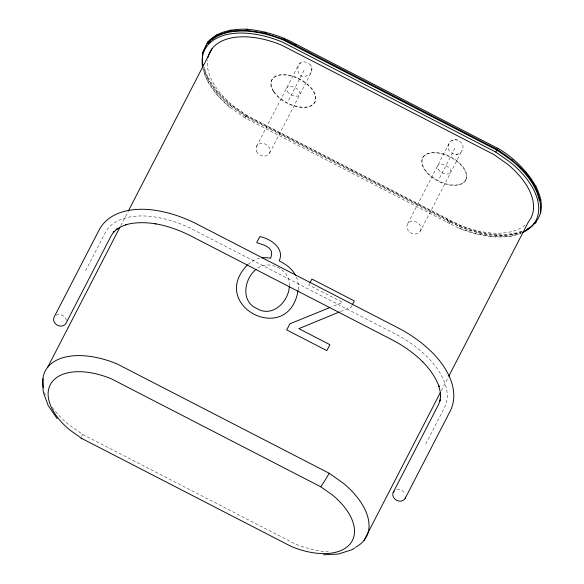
<?xml version="1.0" encoding="UTF-8"?>
<svg xmlns="http://www.w3.org/2000/svg" width="584" height="584" viewBox="0 0 584 584"><rect width="100%" height="100%" fill="white"/><g stroke="black" fill="none" stroke-linecap="round" stroke-linejoin="round"><path stroke-width="0.44" stroke-dasharray="2.92 2.19" d="M298.241 289.832L298.293 284.131L297.125 278.787L296.117 276.67M289.401 285.569C290.533 269.896 268.998 258.748 256.872 268.786M269.596 153.139L311.199 72.54L312.009 68.824L310.849 65.196M311.849 70.737L311.666 66.934M310.849 65.196C292.511 50.516 294.314 88.877 311.192 72.54M449.008 143.671C444.351 151.898 458.06 158.972 462.075 150.417C466.726 142.189 453.023 135.116 449.008 143.671L407.406 224.271M450.527 221.453L449.498 223.453L450.768 221.037M85.585 270.757L105.281 232.593A77.198 42.946 27.3 0 1 193.581 229.841L395.558 334.092A77.198 42.946 27.3 0 1 444.461 407.661L424.765 445.818M120.793 225.614L127.889 211.861M450.176 222.146L245.645 116.581L230.191 105.689L216.846 92.622L207.408 78.884L207.97 77.796L203.991 66.853M216.846 92.622L217.409 91.535L207.97 77.796M230.191 105.689L230.753 104.602L217.409 91.535M245.645 116.581L246.207 115.493L230.753 104.602M245.791 116.654L246.353 115.566M271.743 80.169L271.962 79.745M256.529 146.394L298.125 65.795M288.642 100.2L304.666 69.168M314.769 102.375L314.98 101.959M351.685 171.309L352.24 170.221M309.608 283.517L308.841 285.007L342.523 302.388L331.646 306.819M422.619 158.045L422.838 157.622M351.911 305.607L351.108 307.162L340.151 311.666M439.526 178.076L455.542 147.044M420.473 231.016A7.351 6.11 27.3 0 0 413.1 221.256A7.351 6.11 27.3 0 0 408.245 230.658A7.351 6.11 27.3 0 0 420.473 231.016L462.075 150.417M465.645 180.252A24.207 13.468 27.3 0 0 438.723 153.227A24.207 13.468 27.3 0 0 428.028 173.959A24.207 13.468 27.3 0 0 465.645 180.252L465.864 179.828A24.207 13.468 27.3 0 0 438.942 152.811A24.207 13.468 27.3 0 0 428.24 173.536A24.207 13.468 27.3 0 0 465.864 179.828M521.658 231.206C497.086 239.593 469.945 231.169 447.804 219.547L447.242 220.635C469.39 232.249 496.524 240.681 521.096 232.293M459.352 226.723L459.915 225.643M478.216 232.928L478.778 231.841M496.429 235.746L496.991 234.658M512.759 234.98L513.321 233.892M441.292 390.725L448.395 376.965M246.134 115.99L245.076 117.983L446.541 221.971M248.149 264.311L253.624 260.413L257.654 258.785A25.426 21.126 27.3 0 1 260.128 258.157M299.22 64.225L300.687 62.984M451.563 140.861L453.301 140.043M446.541 221.964L458.513 227.994L477.106 234.104L495.064 236.885L511.343 236.118L521.424 232.87M455.885 154.388L457.776 154.045M455.191 139.7L457.104 139.861M245.076 117.983L229.848 107.252L216.693 94.367L207.291 80.68L203.057 69.036M246.207 115.493L447.804 219.547M52.334 407.428A71.241 39.632 27.3 0 0 68.503 424.466L82.563 434.372L294.606 543.675A71.241 39.632 27.3 0 0 328.405 551.895M203.736 68.781L207.408 78.884M525.104 225.125A71.241 39.632 27.3 0 1 459.148 224.876L247.105 115.574L233.045 105.668A71.241 39.632 27.3 0 1 207.415 60.196M45.435 395.054A71.241 39.632 27.3 0 1 44.53 392.579M81.599 436.628A16.87 1.701 -58.8 0 1 82.556 434.386M522.271 231.483A77.037 42.858 27.3 0 1 459.433 226.212L245.988 116.201L230.76 105.478A77.037 42.858 27.3 0 1 203.823 67.379M521.14 233.228A76.803 42.727 27.3 0 1 458.484 227.972M229.921 107.295A76.803 42.727 27.3 0 1 202.882 68.51M396.784 489.728A6.687 5.555 27.3 0 1 405.179 494.064M56.13 315.199A6.687 5.555 27.3 0 1 66.423 320.514M273.889 91.462A24.207 13.468 27.3 0 0 312.652 104.675A24.207 13.468 27.3 0 0 293.869 76.416A24.207 13.468 27.3 0 0 273.889 91.462M273.677 91.885A24.207 13.468 27.3 0 0 312.433 105.091A24.207 13.468 27.3 0 0 293.65 76.84A24.207 13.468 27.3 0 0 273.677 91.885M287.306 91.454A7.351 4.088 27.3 0 0 299.081 95.469A7.351 4.088 27.3 0 0 293.372 86.885A7.351 4.088 27.3 0 0 287.306 91.454M438.183 169.331A7.351 4.088 27.3 0 0 449.957 173.346A7.351 4.088 27.3 0 0 444.256 164.761A7.351 4.088 27.3 0 0 438.183 169.331M256.456 151.227A7.351 6.11 27.3 0 0 268.647 154.431A7.351 6.11 27.3 0 0 264.077 143.649A7.351 6.11 27.3 0 0 256.456 151.227"/><path stroke-width="0.88" d="M289.35 286.437C288.671 301.731 272.202 318.01 256.923 308.549C240.411 301.512 244.148 278.758 256.201 269.326M298.052 290.686C288.313 347.224 207.4 305.541 247.579 264.829M203.079 64.328L202.517 65.415L202.502 53.137L207.941 41.792C217.912 31.01 233.038 28.857 247.017 29.2C264.224 30.952 281.123 35.77 296.205 44.311L497.809 148.365C523.811 162.498 564.713 209.006 524.425 231.22M207.941 41.792L202.502 53.137M207.378 42.88L216.803 35.347L217.357 34.266M47.705 367.212L119.954 227.234M128.312 211.05L212.255 48.414M216.803 35.347L230.132 31.054L230.687 29.966M230.132 31.054L246.463 30.288L247.017 29.2M246.463 30.288L264.676 33.098L265.238 32.018M264.676 33.098L283.539 39.303L284.101 38.215M296.205 44.311L295.65 45.399L283.539 39.303M309.994 282.773L311.914 279.043L354.327 300.928L352.313 304.826M497.101 149.38L497.663 148.292M540.952 211.809L540.39 212.89C543.076 184.712 518.745 163.396 497.247 149.453L497.809 148.365M512.701 160.337L513.263 159.257M526.045 173.412L526.607 172.324M535.484 187.15L536.046 186.062M364.029 540.412L440.46 392.339M448.811 376.154L528.578 221.613A71.241 39.632 27.3 0 0 507.781 164.359L493.721 154.453L281.678 45.158A71.241 39.632 27.3 0 0 207.809 57.765M540.375 200.611L540.937 199.531M526.096 230.68L526.651 229.592M393.244 492.319L438.467 404.697L440.321 399.763L439.869 401.128L440.577 395.813L440.584 397.215L440.175 391.47L438.642 385.433L439.066 386.615C435.606 376.965 429.364 368.621 422.269 361.335L422.787 361.846C413.852 353.035 403.493 345.794 392.404 339.968L190.618 235.819C179.441 230.154 167.535 225.898 155.183 223.723L155.899 223.854C145.847 222.285 135.43 222.037 125.56 224.803L126.772 224.46L120.961 226.709L116.041 229.702L117.187 228.899L113.267 232.556L114.121 231.395L111.164 235.768L65.941 323.39A6.687 5.555 27.3 0 1 57.451 325.259A6.687 5.555 27.3 0 1 54.064 317.258L99.397 229.424C110.558 209.473 137.13 207.094 157.381 210.642L158.096 210.773C171.499 213.138 184.42 217.722 196.538 223.862L398.711 328.215C410.742 334.537 421.969 342.414 431.656 351.962L432.175 352.473C446.796 366.927 460.25 389.966 450.454 410.618L405.121 498.451M535.513 223.146L536.076 222.066L534.061 223.679M202.721 67.715A76.803 42.727 27.3 0 1 282.349 42.055L495.728 152.037L496.539 150.687L496.787 150.052L283.349 40.041A77.037 42.858 27.3 0 0 211.729 40.019M527.33 229.059L528.673 227.979M354.656 548.04L351.911 549.741L338.333 554.055L323.521 554.8M339.311 312.017L298.862 328.646L329.894 344.662L326.814 350.626L286.693 329.916L289.825 323.85L329.975 307.498M496.758 150.037L512.015 160.775A77.037 42.858 27.3 0 1 539.295 200.473M283.78 39.274L497.247 149.453M355.444 547.281A71.241 39.632 27.3 0 0 343.239 483.158L329.179 473.252L117.136 363.956A71.241 39.632 27.3 0 0 43.274 387.754M320.733 486.771L111.281 378.79A60.473 33.638 27.3 0 0 52.348 381.556A60.473 33.638 27.3 0 0 70 430.152L81.884 438.533L291.343 546.514A60.473 33.638 27.3 0 0 350.276 543.74A60.473 33.638 27.3 0 0 332.617 495.144L320.733 486.771A16.87 1.701 -58.8 0 0 329.186 473.252M495.728 152.037L510.912 162.732A76.803 42.727 27.3 0 1 522.636 232.563M57.13 418.648L48.224 405.639L43.603 393.032L43.063 389.9L43.048 378.841M295.453 275.254C292.109 268.603 285.693 264.165 279.21 260.873C284.926 248.237 270.538 238.732 259.851 236.549L256.704 242.645C261.961 244.594 268.735 245.557 271.356 251.281L271.648 254.463L270.684 258.274A25.426 21.126 27.3 0 0 261.836 257.88M81.899 438.511A16.87 1.701 -58.8 0 1 81.132 438.423M208.276 43.566A77.037 42.858 27.3 0 1 210.481 41.15M405.581 497.072A6.687 5.555 27.3 0 1 396.631 500.32A6.687 5.555 27.3 0 1 394.105 491.151"/></g></svg>
